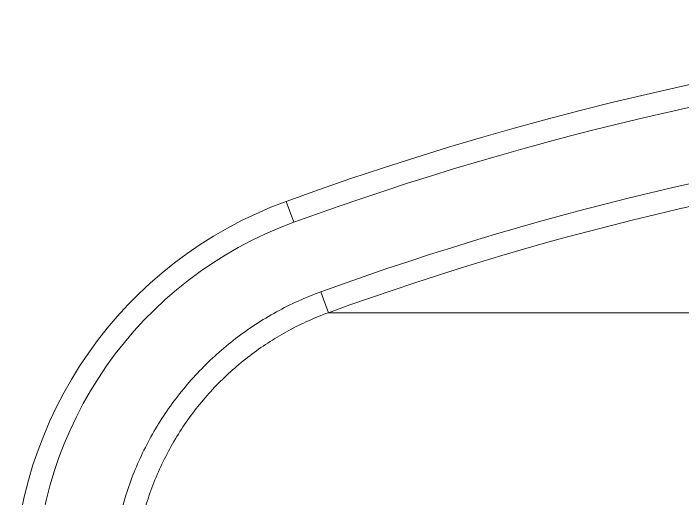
# Model space of a CAD drawing. Header units: millimetres. Extents: x 4664 to 8864, y -38 to 2932.
# Drawn here: x 7790.89 to 7830.21, y 1875.44 to 1903.98 of the extents above; entities that cross this region are included whole.
import ezdxf

# ---------------------------------------------------------------- set-up
doc = ezdxf.new("R2010")
doc.units = ezdxf.units.MM

msp = doc.modelspace()

# ---------------------------------------------------------------- linework, layer by layer
at = {"lineweight": 5}
for p, q in [((7807.364, 1891.691), (7806.917, 1892.918)), ((7808.955, 1887.601), (7809.402, 1886.375)), ((7853.919, 1886.375), (7809.402, 1886.375))]:
    msp.add_line(p, q, dxfattribs=at)
for centre, radius, start, end in [((7869.524, 1721.201), 182.774, 69.96842, 110.03158), ((7869.524, 1721.201), 181.468, 95.76036, 110.03158), ((7869.524, 1721.201), 177.081, 96.0323, 110.00117), ((7869.524, 1721.201), 175.775, 96.0323, 110.00117), ((7815.267, 1870.016), 24.377, 110.0316, 180), ((7815.267, 1870.016), 23.071, 110.0316, 180)]:
    msp.add_arc(centre, radius, start, end, dxfattribs=at)
for points, knots in [([(7808.955, 1887.601), (7808.052, 1887.273), (7807.182, 1886.878), (7805.504, 1885.957), (7804.697, 1885.429), (7803.19, 1884.271), (7802.485, 1883.638), (7801.17, 1882.265), (7800.557, 1881.518), (7799.465, 1879.957), (7798.982, 1879.141), (7798.353, 1877.865), (7798.159, 1877.431), (7797.802, 1876.545), (7797.64, 1876.091), (7796.922, 1873.811), (7796.632, 1871.938), (7796.632, 1870.016)], [0, 0, 0, 0, 0.125, 0.125, 0.25, 0.25, 0.375, 0.375, 0.5, 0.5, 0.625, 0.625, 0.6875, 0.6875, 0.75, 0.75, 1, 1, 1, 1]), ([(7797.936, 1870.016), (7797.936, 1870.48), (7797.955, 1870.942), (7798.029, 1871.862), (7798.084, 1872.319), (7798.229, 1873.225), (7798.319, 1873.674), (7798.535, 1874.561), (7798.659, 1874.998), (7798.942, 1875.86), (7799.099, 1876.285), (7799.446, 1877.117), (7799.635, 1877.526), (7800.043, 1878.324), (7800.261, 1878.715), (7800.727, 1879.475), (7800.973, 1879.845), (7801.493, 1880.564), (7801.765, 1880.912), (7802.334, 1881.585), (7802.631, 1881.91), (7803.245, 1882.534), (7803.563, 1882.834), (7804.219, 1883.407), (7804.557, 1883.68), (7805.25, 1884.199), (7805.605, 1884.445), (7806.33, 1884.909), (7806.7, 1885.127), (7807.453, 1885.534), (7807.836, 1885.722), (7808.612, 1886.071), (7809.005, 1886.23), (7809.402, 1886.375)], [0, 0, 0, 0, 0.0625, 0.0625, 0.125, 0.125, 0.1875, 0.1875, 0.25, 0.25, 0.3125, 0.3125, 0.375, 0.375, 0.4375, 0.4375, 0.5, 0.5, 0.5625, 0.5625, 0.625, 0.625, 0.6875, 0.6875, 0.75, 0.75, 0.8125, 0.8125, 0.875, 0.875, 0.9375, 0.9375, 1, 1, 1, 1])]:
    msp.add_open_spline(points, degree=3, knots=knots, dxfattribs=at)

doc.saveas('drawing.dxf')
